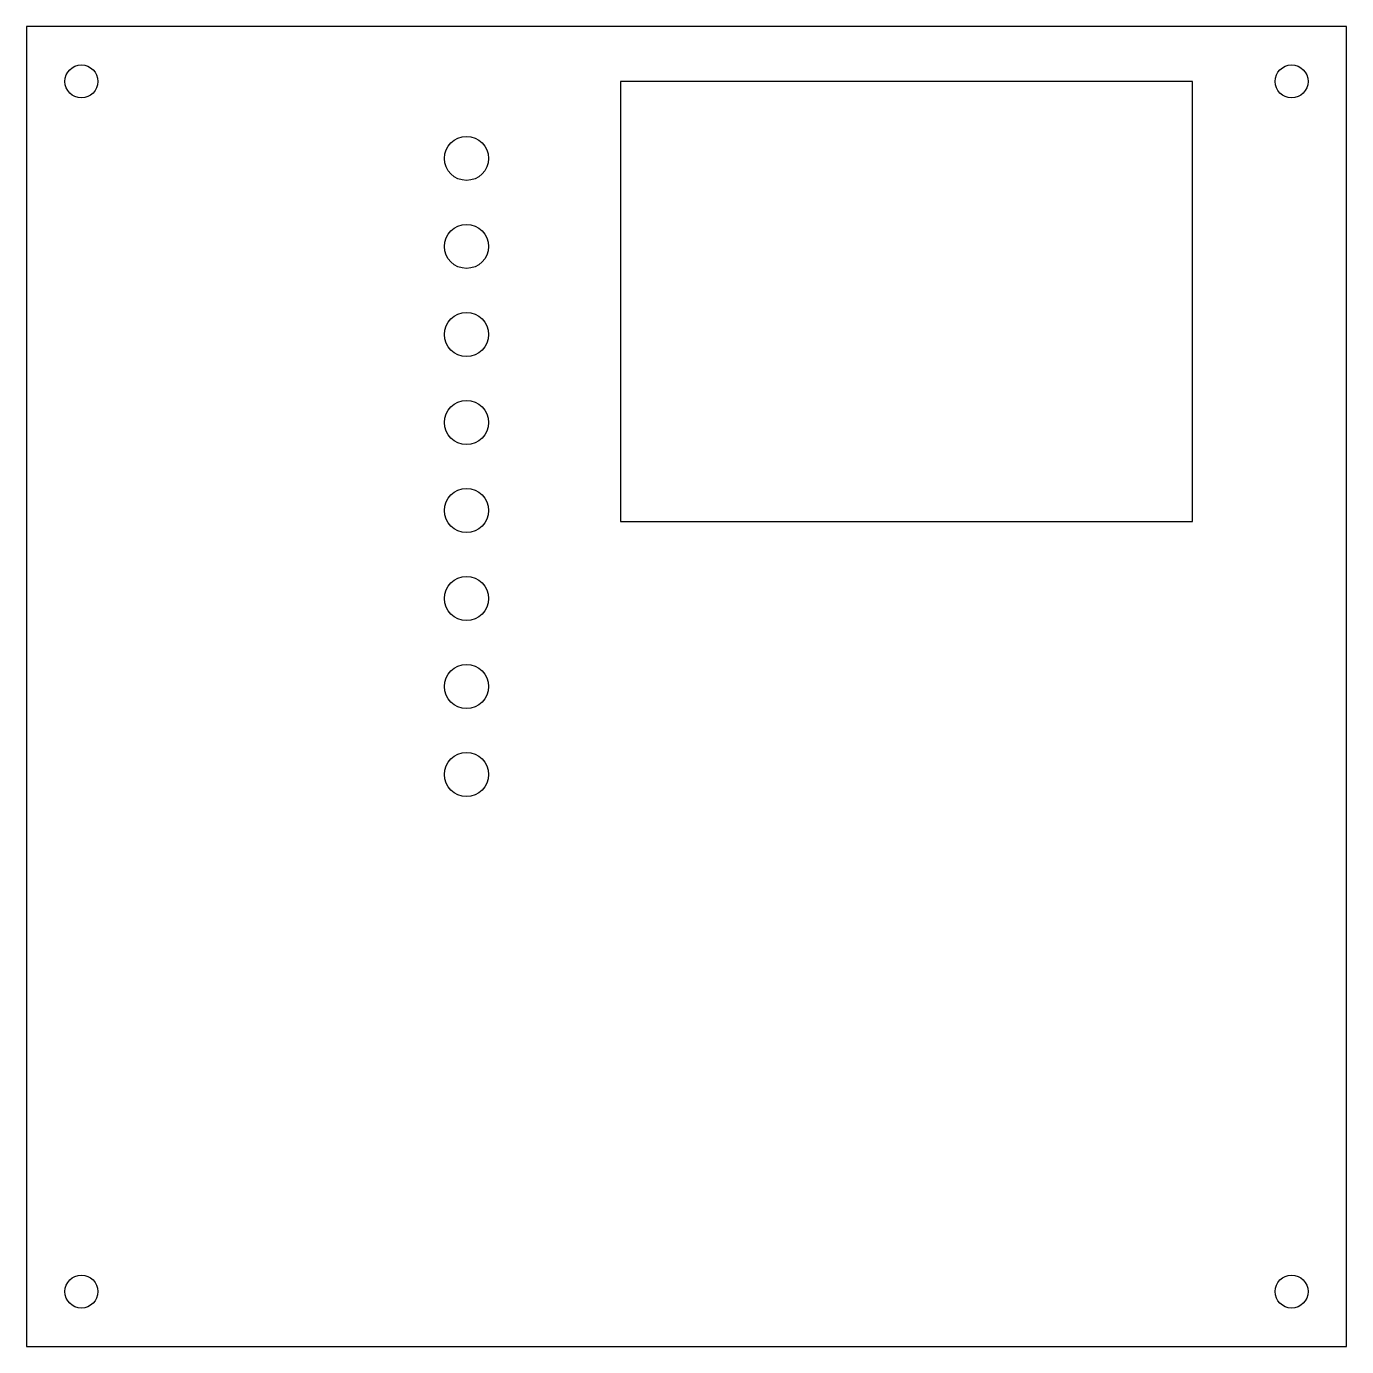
# Model space of a CAD drawing. Header units: millimetres. Extents: x 0 to 120, y 0 to 120.
import ezdxf

# ---------------------------------------------------------------- set-up
doc = ezdxf.new("R2010")
doc.units = ezdxf.units.MM

msp = doc.modelspace()

# ---------------------------------------------------------------- linework, layer by layer
at = {"layer": 'BOARD_REF'}
for p, q in [((120, 120), (0, 120)), ((0, 120), (0, 0)), ((120, 0), (120, 120)), ((0, 0), (120, 0))]:
    msp.add_line(p, q, dxfattribs=at)
at = {"layer": 'CUT'}
for p, q in [((106, 115), (54, 115)), ((54, 115), (54, 75)), ((106, 75), (106, 115)), ((54, 75), (106, 75))]:
    msp.add_line(p, q, dxfattribs=at)
for centre in [(40, 108), (40, 100), (40, 92), (40, 84), (40, 76), (40, 68), (40, 60), (40, 52)]:
    msp.add_circle(centre, 2, dxfattribs=at)
at = {"layer": 'MOUNT'}
for centre in [(5, 115), (115, 115), (5, 5), (115, 5)]:
    msp.add_circle(centre, 1.5, dxfattribs=at)

doc.saveas('drawing.dxf')
